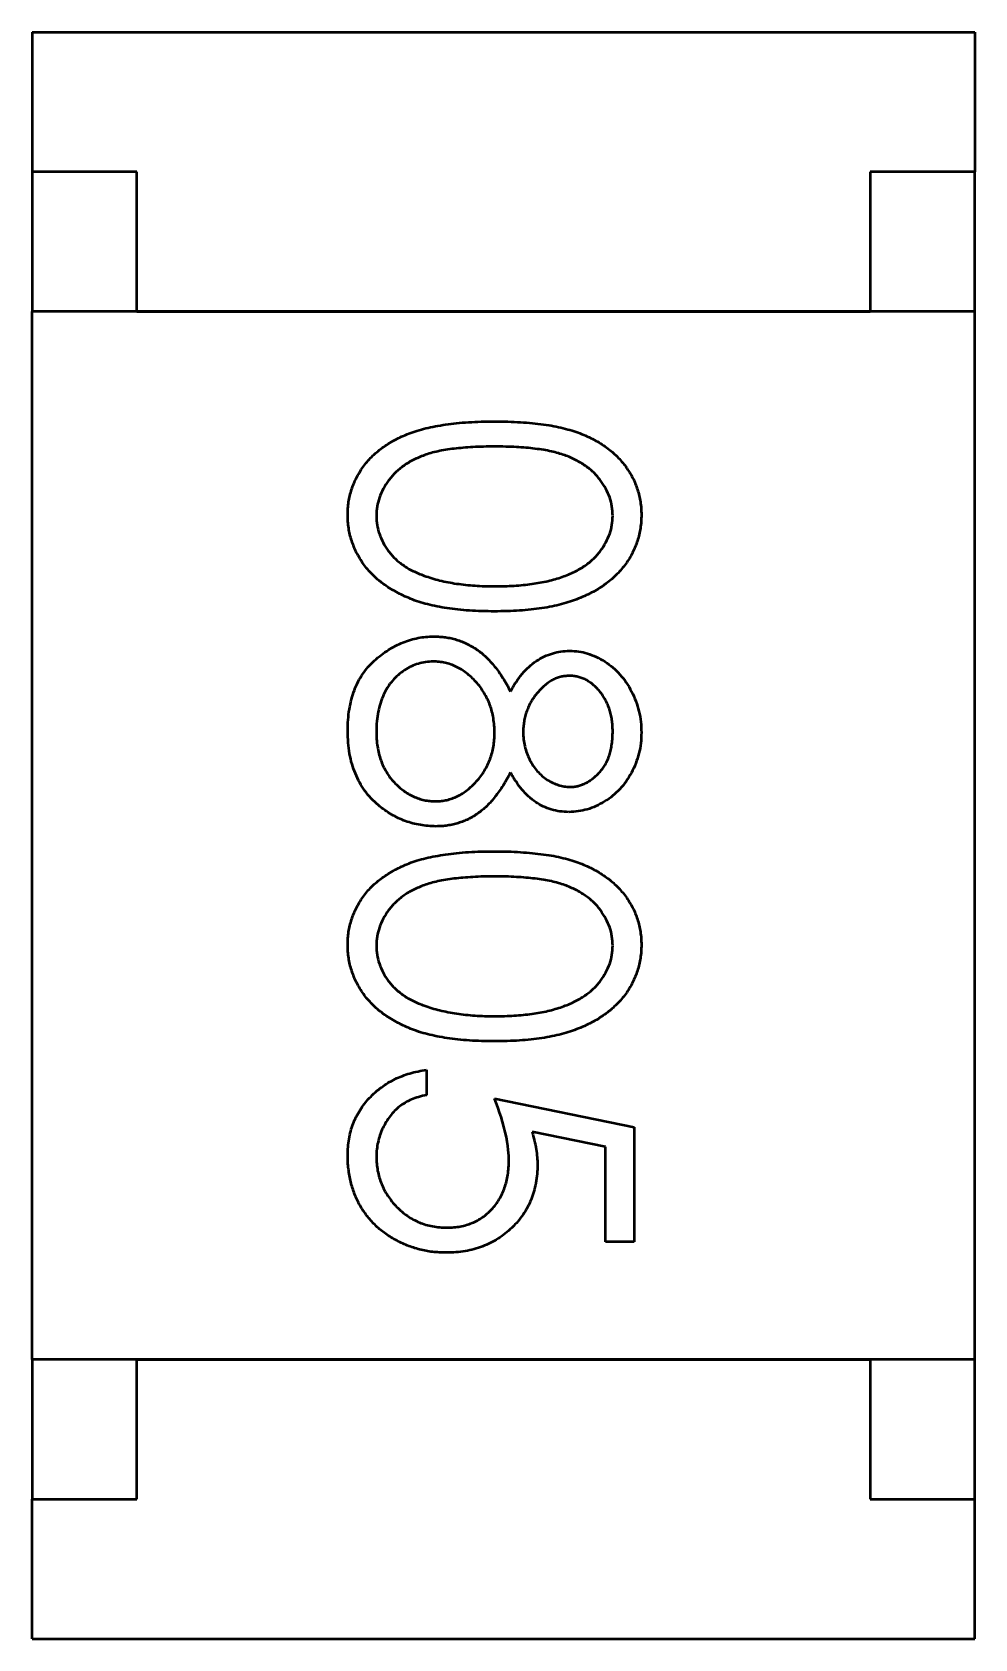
# Model space of a CAD drawing. Header units: millimetres. Extents: x 2803 to 446186229, y 1206 to 1506.
# Drawn here: x 2845.815 to 2847.165, y 1286.895 to 1289.195 of the extents above; entities that cross this region are included whole.
import ezdxf

# ---------------------------------------------------------------- set-up
doc = ezdxf.new("R2010")
doc.units = ezdxf.units.MM
doc.layers.add('Видимый контур (ГОСТ)', color=7, linetype='Continuous', lineweight=50)

msp = doc.modelspace()

# ---------------------------------------------------------------- linework, layer by layer
at = {"layer": 'Видимый контур (ГОСТ)'}
for p, q in [((2845.8149, 1289.1952), (2847.1649, 1289.1952)), ((2845.8149, 1289.1952), (2845.8149, 1288.9952)), ((2847.1649, 1289.1952), (2847.1649, 1288.9952)), ((2845.8149, 1288.9952), (2845.8149, 1288.7952)), ((2845.9649, 1288.9952), (2845.8149, 1288.9952)), ((2845.9649, 1288.7952), (2845.9649, 1288.9952)), ((2847.0149, 1288.9952), (2847.0149, 1288.7952)), ((2847.1649, 1288.9952), (2847.0149, 1288.9952)), ((2847.1649, 1288.7952), (2847.1649, 1288.9952)), ((2847.1649, 1288.7952), (2845.8149, 1288.7952)), ((2845.8149, 1287.2952), (2845.8149, 1288.7952)), ((2845.9649, 1288.7952), (2847.0149, 1288.7952)), ((2847.1649, 1287.2952), (2847.1649, 1288.7952)), ((2846.3797, 1287.7096), (2846.3797, 1287.6737)), ((2846.4771, 1287.6686), (2846.6771, 1287.6275)), ((2846.6361, 1287.5995), (2846.5309, 1287.621)), ((2846.6771, 1287.6275), (2846.6771, 1287.4634)), ((2846.6361, 1287.4634), (2846.6361, 1287.5995)), ((2846.6771, 1287.4634), (2846.6361, 1287.4634)), ((2845.8149, 1287.2952), (2845.8149, 1287.0952)), ((2847.1649, 1287.2952), (2845.8149, 1287.2952)), ((2845.9649, 1287.2952), (2847.0149, 1287.2952)), ((2845.9649, 1287.0952), (2845.9649, 1287.2952)), ((2847.0149, 1287.2952), (2847.0149, 1287.0952)), ((2847.1649, 1287.0952), (2847.1649, 1287.2952)), ((2845.8149, 1287.0952), (2845.9649, 1287.0952)), ((2845.8149, 1286.8952), (2845.8149, 1287.0952)), ((2847.0149, 1287.0952), (2847.1649, 1287.0952)), ((2847.1649, 1286.8952), (2847.1649, 1287.0952)), ((2845.8149, 1286.8952), (2847.1649, 1286.8952))]:
    msp.add_line(p, q, dxfattribs=at)
for points, knots in [([(2846.2668, 1288.5041), (2846.2669, 1288.5072), (2846.267, 1288.5134), (2846.2681, 1288.5227), (2846.2698, 1288.5316), (2846.2723, 1288.5403), (2846.2753, 1288.5489), (2846.2792, 1288.5571), (2846.2837, 1288.5651), (2846.2888, 1288.5729), (2846.2947, 1288.5804), (2846.3012, 1288.5875), (2846.3084, 1288.594), (2846.3164, 1288.6002), (2846.3249, 1288.606), (2846.3341, 1288.6114), (2846.3441, 1288.6163), (2846.3547, 1288.6208), (2846.3663, 1288.6249), (2846.3789, 1288.6284), (2846.3926, 1288.6312), (2846.4074, 1288.6336), (2846.4232, 1288.6355), (2846.4402, 1288.6369), (2846.4582, 1288.6377), (2846.4706, 1288.6378), (2846.4769, 1288.6378)], [0, 0, 0, 0, 0.033787, 0.066622, 0.099285, 0.131361, 0.163585, 0.196104, 0.228902, 0.262158, 0.295991, 0.330218, 0.36506, 0.400951, 0.43762, 0.475708, 0.515381, 0.556414, 0.599765, 0.646424, 0.696431, 0.749782, 0.806573, 0.867436, 0.931887, 1, 1, 1, 1]), ([(2846.4769, 1288.6378), (2846.4834, 1288.6378), (2846.4958, 1288.6377), (2846.514, 1288.6369), (2846.531, 1288.6355), (2846.5469, 1288.6337), (2846.5617, 1288.6314), (2846.5753, 1288.6284), (2846.5878, 1288.625), (2846.5993, 1288.6211), (2846.6099, 1288.6166), (2846.6198, 1288.6118), (2846.6289, 1288.6063), (2846.6375, 1288.6006), (2846.6454, 1288.5944), (2846.6527, 1288.5879), (2846.6592, 1288.5807), (2846.6651, 1288.5733), (2846.6703, 1288.5654), (2846.6749, 1288.5573), (2846.6788, 1288.549), (2846.6818, 1288.5404), (2846.6844, 1288.5316), (2846.6861, 1288.5227), (2846.6872, 1288.5134), (2846.6873, 1288.5072), (2846.6874, 1288.5041)], [0, 0, 0, 0, 0.068595, 0.133246, 0.194313, 0.251279, 0.304513, 0.354235, 0.400481, 0.443411, 0.484015, 0.523252, 0.561042, 0.5979, 0.633518, 0.668314, 0.702496, 0.736685, 0.770293, 0.803437, 0.835913, 0.86846, 0.900847, 0.933467, 0.966258, 1, 1, 1, 1]), ([(2846.4771, 1288.6019), (2846.4718, 1288.6019), (2846.4614, 1288.6019), (2846.4463, 1288.6012), (2846.4323, 1288.6002), (2846.4192, 1288.599), (2846.4072, 1288.5972), (2846.3961, 1288.5952), (2846.3861, 1288.5927), (2846.377, 1288.5898), (2846.3687, 1288.5865), (2846.361, 1288.5829), (2846.3537, 1288.579), (2846.347, 1288.5746), (2846.3409, 1288.5699), (2846.3351, 1288.5648), (2846.33, 1288.5593), (2846.3239, 1288.5517), (2846.3175, 1288.5417), (2846.312, 1288.5291), (2846.3085, 1288.5161), (2846.3081, 1288.5073), (2846.3079, 1288.5029)], [0, 0, 0, 0, 0.072951, 0.141584, 0.205926, 0.265301, 0.320597, 0.371817, 0.41879, 0.461699, 0.502134, 0.540804, 0.578181, 0.614297, 0.649678, 0.684299, 0.718359, 0.752081, 0.817652, 0.879722, 0.939966, 1, 1, 1, 1]), ([(2846.6463, 1288.5029), (2846.6461, 1288.5073), (2846.6456, 1288.5161), (2846.6424, 1288.5292), (2846.6366, 1288.5418), (2846.6304, 1288.5517), (2846.6244, 1288.5594), (2846.6192, 1288.5648), (2846.6135, 1288.5698), (2846.6073, 1288.5744), (2846.6006, 1288.5788), (2846.5934, 1288.5828), (2846.5857, 1288.5864), (2846.5774, 1288.5897), (2846.5683, 1288.5926), (2846.5582, 1288.5951), (2846.5472, 1288.5973), (2846.5351, 1288.5989), (2846.5221, 1288.6003), (2846.508, 1288.6012), (2846.4929, 1288.6019), (2846.4825, 1288.6019), (2846.4771, 1288.6019)], [0, 0, 0, 0, 0.060387, 0.120883, 0.182755, 0.247811, 0.281299, 0.315088, 0.349702, 0.384857, 0.420966, 0.458511, 0.497175, 0.537602, 0.580503, 0.627468, 0.678388, 0.733983, 0.793747, 0.857714, 0.926698, 1, 1, 1, 1]), ([(2846.4769, 1288.366), (2846.4708, 1288.3661), (2846.4589, 1288.3662), (2846.4415, 1288.367), (2846.425, 1288.3685), (2846.4095, 1288.3703), (2846.395, 1288.3729), (2846.3814, 1288.376), (2846.3687, 1288.3795), (2846.357, 1288.3839), (2846.3462, 1288.3886), (2846.3361, 1288.3937), (2846.3265, 1288.3993), (2846.3177, 1288.4053), (2846.3096, 1288.4117), (2846.3022, 1288.4186), (2846.2955, 1288.4259), (2846.2894, 1288.4336), (2846.2842, 1288.4416), (2846.2795, 1288.4499), (2846.2757, 1288.4584), (2846.2724, 1288.4671), (2846.2699, 1288.476), (2846.2682, 1288.4852), (2846.267, 1288.4945), (2846.2669, 1288.5009), (2846.2668, 1288.5041)], [0, 0, 0, 0, 0.065063, 0.126773, 0.185516, 0.240765, 0.29298, 0.34225, 0.388919, 0.432776, 0.474628, 0.514775, 0.553606, 0.591426, 0.628028, 0.663804, 0.698984, 0.733591, 0.767628, 0.801208, 0.834264, 0.866981, 0.89972, 0.932702, 0.966176, 1, 1, 1, 1]), ([(2846.3079, 1288.5029), (2846.3081, 1288.4984), (2846.3084, 1288.4896), (2846.3119, 1288.4767), (2846.3172, 1288.4641), (2846.3235, 1288.4543), (2846.3295, 1288.4468), (2846.3346, 1288.4414), (2846.3403, 1288.4365), (2846.3465, 1288.4318), (2846.3532, 1288.4275), (2846.3605, 1288.4237), (2846.3683, 1288.4201), (2846.3737, 1288.4181), (2846.3765, 1288.417)], [0, 0, 0, 0, 0.112813, 0.225394, 0.339595, 0.459675, 0.521735, 0.583926, 0.648174, 0.713881, 0.781004, 0.851451, 0.924051, 1, 1, 1, 1]), ([(2846.6874, 1288.5041), (2846.6873, 1288.5009), (2846.6872, 1288.4946), (2846.6861, 1288.4852), (2846.6844, 1288.4761), (2846.6819, 1288.4672), (2846.6787, 1288.4585), (2846.6748, 1288.45), (2846.6703, 1288.4418), (2846.665, 1288.4339), (2846.659, 1288.4262), (2846.6523, 1288.4189), (2846.6449, 1288.4121), (2846.6369, 1288.4056), (2846.628, 1288.3997), (2846.6186, 1288.394), (2846.6083, 1288.3889), (2846.5974, 1288.3841), (2846.5856, 1288.3798), (2846.573, 1288.376), (2846.5593, 1288.373), (2846.5447, 1288.3704), (2846.5291, 1288.3684), (2846.5126, 1288.367), (2846.4951, 1288.3662), (2846.4831, 1288.3661), (2846.4769, 1288.366)], [0, 0, 0, 0, 0.033788, 0.067194, 0.099862, 0.132567, 0.165151, 0.197913, 0.231319, 0.265083, 0.299255, 0.334399, 0.369943, 0.406284, 0.444064, 0.482998, 0.523354, 0.565537, 0.609613, 0.656391, 0.705885, 0.758325, 0.813832, 0.872795, 0.934722, 1, 1, 1, 1]), ([(2846.4771, 1288.4019), (2846.4819, 1288.402), (2846.4913, 1288.4021), (2846.5051, 1288.4026), (2846.5182, 1288.4038), (2846.5306, 1288.4051), (2846.5424, 1288.4071), (2846.5535, 1288.4092), (2846.5639, 1288.4121), (2846.5737, 1288.4152), (2846.5828, 1288.4187), (2846.5913, 1288.4226), (2846.5992, 1288.4267), (2846.6064, 1288.4312), (2846.613, 1288.436), (2846.6189, 1288.4413), (2846.6243, 1288.4467), (2846.6304, 1288.4544), (2846.6366, 1288.4644), (2846.6423, 1288.4768), (2846.6456, 1288.4897), (2846.6461, 1288.4985), (2846.6463, 1288.5029)], [0, 0, 0, 0, 0.065681, 0.128486, 0.188175, 0.245106, 0.299448, 0.350823, 0.399942, 0.446672, 0.491255, 0.533376, 0.573853, 0.612526, 0.649597, 0.685532, 0.720106, 0.753838, 0.818925, 0.880493, 0.940311, 1, 1, 1, 1]), ([(2846.3765, 1288.417), (2846.3801, 1288.4158), (2846.3874, 1288.4134), (2846.3986, 1288.4102), (2846.4104, 1288.4077), (2846.4227, 1288.4055), (2846.4355, 1288.404), (2846.4489, 1288.4028), (2846.4628, 1288.402), (2846.4723, 1288.4019), (2846.4771, 1288.4019)], [0, 0, 0, 0, 0.110588, 0.224542, 0.342503, 0.464324, 0.590756, 0.722227, 0.858843, 1, 1, 1, 1]), ([(2846.2668, 1288.1948), (2846.267, 1288.2001), (2846.2672, 1288.2106), (2846.269, 1288.2258), (2846.272, 1288.24), (2846.2762, 1288.2532), (2846.2816, 1288.2654), (2846.2883, 1288.2766), (2846.2961, 1288.2868), (2846.3052, 1288.2958), (2846.3149, 1288.3038), (2846.325, 1288.3109), (2846.3353, 1288.3167), (2846.3458, 1288.3217), (2846.3566, 1288.3255), (2846.3676, 1288.3281), (2846.3789, 1288.3298), (2846.3865, 1288.33), (2846.3903, 1288.3301)], [0, 0, 0, 0, 0.078556, 0.152863, 0.22356, 0.290375, 0.355403, 0.418291, 0.480389, 0.543073, 0.604924, 0.664398, 0.721943, 0.778375, 0.83383, 0.888861, 0.944089, 1, 1, 1, 1]), ([(2846.3903, 1288.3301), (2846.3931, 1288.33), (2846.3987, 1288.3299), (2846.4069, 1288.329), (2846.4148, 1288.3276), (2846.4226, 1288.3256), (2846.4302, 1288.3229), (2846.4375, 1288.3197), (2846.4446, 1288.3159), (2846.4516, 1288.3116), (2846.4583, 1288.3065), (2846.4649, 1288.3008), (2846.4712, 1288.2942), (2846.4773, 1288.287), (2846.4834, 1288.2792), (2846.4891, 1288.2705), (2846.4948, 1288.2612), (2846.4982, 1288.2546), (2846.4999, 1288.2512)], [0, 0, 0, 0, 0.058854, 0.116315, 0.172675, 0.22878, 0.28458, 0.340257, 0.39663, 0.453507, 0.512318, 0.572648, 0.636022, 0.702363, 0.771483, 0.844184, 0.92007, 1, 1, 1, 1]), ([(2846.4999, 1288.2512), (2846.5025, 1288.2558), (2846.5074, 1288.2648), (2846.5164, 1288.2767), (2846.5261, 1288.2869), (2846.5368, 1288.2952), (2846.5481, 1288.3017), (2846.56, 1288.3061), (2846.5722, 1288.3091), (2846.5805, 1288.3094), (2846.5847, 1288.3096)], [0, 0, 0, 0, 0.14586, 0.282426, 0.41085, 0.535029, 0.654701, 0.770133, 0.884556, 1, 1, 1, 1]), ([(2846.5847, 1288.3096), (2846.589, 1288.3094), (2846.5975, 1288.309), (2846.6103, 1288.306), (2846.6228, 1288.301), (2846.6351, 1288.2943), (2846.6466, 1288.2859), (2846.657, 1288.2759), (2846.666, 1288.2644), (2846.6736, 1288.2515), (2846.6798, 1288.2376), (2846.6841, 1288.223), (2846.6869, 1288.2079), (2846.6872, 1288.1976), (2846.6874, 1288.1924)], [0, 0, 0, 0, 0.074058, 0.14887, 0.226668, 0.307735, 0.391157, 0.473929, 0.557928, 0.644989, 0.733364, 0.821092, 0.909287, 1, 1, 1, 1]), ([(2846.3891, 1288.2942), (2846.3855, 1288.294), (2846.3784, 1288.2937), (2846.3679, 1288.2913), (2846.3577, 1288.2874), (2846.3479, 1288.2819), (2846.3388, 1288.2751), (2846.3308, 1288.2667), (2846.3237, 1288.2573), (2846.318, 1288.2466), (2846.3134, 1288.2348), (2846.3103, 1288.2221), (2846.3082, 1288.2085), (2846.308, 1288.1992), (2846.3079, 1288.1944)], [0, 0, 0, 0, 0.074898, 0.148596, 0.224471, 0.302323, 0.381919, 0.461149, 0.542417, 0.626716, 0.714597, 0.804903, 0.900127, 1, 1, 1, 1]), ([(2846.4771, 1288.192), (2846.477, 1288.1956), (2846.4769, 1288.2026), (2846.4755, 1288.2128), (2846.4736, 1288.2226), (2846.4707, 1288.232), (2846.4669, 1288.2409), (2846.4623, 1288.2494), (2846.4569, 1288.2575), (2846.4508, 1288.2649), (2846.4441, 1288.2718), (2846.4371, 1288.2778), (2846.4298, 1288.2828), (2846.4222, 1288.2869), (2846.4144, 1288.2903), (2846.4062, 1288.2925), (2846.3977, 1288.2939), (2846.392, 1288.2941), (2846.3891, 1288.2942)], [0, 0, 0, 0, 0.071269, 0.139812, 0.206497, 0.271535, 0.336082, 0.400528, 0.464984, 0.53005, 0.594423, 0.655583, 0.714849, 0.772115, 0.828999, 0.885122, 0.942079, 1, 1, 1, 1]), ([(2846.5842, 1288.2737), (2846.5821, 1288.2736), (2846.5779, 1288.2735), (2846.5718, 1288.2723), (2846.5658, 1288.2705), (2846.5601, 1288.2677), (2846.5544, 1288.2643), (2846.5489, 1288.2601), (2846.5436, 1288.2551), (2846.5385, 1288.2495), (2846.5337, 1288.2434), (2846.5295, 1288.237), (2846.526, 1288.2302), (2846.5231, 1288.2232), (2846.5209, 1288.216), (2846.5193, 1288.2085), (2846.5183, 1288.2008), (2846.5182, 1288.1956), (2846.5181, 1288.1929)], [0, 0, 0, 0, 0.054564, 0.107826, 0.161924, 0.21751, 0.274498, 0.334815, 0.397555, 0.464755, 0.532901, 0.600097, 0.665354, 0.731084, 0.796883, 0.863292, 0.930831, 1, 1, 1, 1]), ([(2846.6463, 1288.1944), (2846.6463, 1288.1972), (2846.6461, 1288.2027), (2846.6453, 1288.2107), (2846.6439, 1288.2184), (2846.6419, 1288.2257), (2846.6392, 1288.2326), (2846.6361, 1288.2392), (2846.6323, 1288.2454), (2846.628, 1288.2512), (2846.6233, 1288.2564), (2846.6184, 1288.2611), (2846.6133, 1288.2649), (2846.6079, 1288.2682), (2846.6022, 1288.2706), (2846.5964, 1288.2724), (2846.5904, 1288.2736), (2846.5862, 1288.2736), (2846.5842, 1288.2737)], [0, 0, 0, 0, 0.075243, 0.147209, 0.216447, 0.284025, 0.350655, 0.415031, 0.47963, 0.544652, 0.608044, 0.667828, 0.725114, 0.780992, 0.835527, 0.889438, 0.944072, 1, 1, 1, 1]), ([(2846.3108, 1288.0886), (2846.3073, 1288.0918), (2846.3003, 1288.0981), (2846.2913, 1288.1089), (2846.2837, 1288.1208), (2846.2775, 1288.1337), (2846.2727, 1288.1476), (2846.2693, 1288.1624), (2846.2673, 1288.1783), (2846.267, 1288.1892), (2846.2668, 1288.1948)], [0, 0, 0, 0, 0.119283, 0.237093, 0.354796, 0.474576, 0.59746, 0.724926, 0.858883, 1, 1, 1, 1]), ([(2846.3079, 1288.1944), (2846.3079, 1288.1906), (2846.3081, 1288.1833), (2846.3093, 1288.1727), (2846.3113, 1288.1627), (2846.3141, 1288.1532), (2846.3176, 1288.1443), (2846.3221, 1288.1361), (2846.3272, 1288.1283), (2846.3332, 1288.1213), (2846.3397, 1288.115), (2846.3465, 1288.1095), (2846.3535, 1288.1047), (2846.3609, 1288.1009), (2846.3685, 1288.0979), (2846.3764, 1288.0957), (2846.3845, 1288.0944), (2846.3901, 1288.0943), (2846.3929, 1288.0942)], [0, 0, 0, 0, 0.076559, 0.149161, 0.218827, 0.285567, 0.350313, 0.414125, 0.477179, 0.540368, 0.602202, 0.662034, 0.719934, 0.775907, 0.831115, 0.886667, 0.942552, 1, 1, 1, 1]), ([(2846.3929, 1288.0942), (2846.3956, 1288.0943), (2846.401, 1288.0945), (2846.409, 1288.0958), (2846.4167, 1288.0981), (2846.4242, 1288.1012), (2846.4314, 1288.1054), (2846.4384, 1288.1103), (2846.4452, 1288.1162), (2846.4516, 1288.1228), (2846.4575, 1288.1301), (2846.4628, 1288.1379), (2846.4672, 1288.146), (2846.4708, 1288.1545), (2846.4737, 1288.1634), (2846.4756, 1288.1726), (2846.4769, 1288.1822), (2846.477, 1288.1887), (2846.4771, 1288.192)], [0, 0, 0, 0, 0.057339, 0.113063, 0.169181, 0.225775, 0.283826, 0.343454, 0.405907, 0.471392, 0.538003, 0.603064, 0.667602, 0.732225, 0.797005, 0.863048, 0.930357, 1, 1, 1, 1]), ([(2846.5181, 1288.1929), (2846.5182, 1288.1895), (2846.5184, 1288.1828), (2846.5203, 1288.1728), (2846.5232, 1288.1631), (2846.5271, 1288.1538), (2846.5321, 1288.1451), (2846.5381, 1288.1373), (2846.5449, 1288.1306), (2846.5525, 1288.1249), (2846.5605, 1288.1205), (2846.5686, 1288.1171), (2846.5768, 1288.1151), (2846.5822, 1288.1148), (2846.585, 1288.1147)], [0, 0, 0, 0, 0.08969, 0.178494, 0.266838, 0.356558, 0.445334, 0.530806, 0.614076, 0.697707, 0.779142, 0.855354, 0.928557, 1, 1, 1, 1]), ([(2846.6874, 1288.1924), (2846.6872, 1288.1873), (2846.6869, 1288.1772), (2846.6841, 1288.1625), (2846.6796, 1288.1484), (2846.6734, 1288.135), (2846.6659, 1288.1225), (2846.6567, 1288.1114), (2846.6464, 1288.1017), (2846.6348, 1288.0936), (2846.6226, 1288.087), (2846.6099, 1288.0823), (2846.5968, 1288.0794), (2846.588, 1288.079), (2846.5836, 1288.0788)], [0, 0, 0, 0, 0.08941, 0.176306, 0.262626, 0.349446, 0.435498, 0.518928, 0.601355, 0.684256, 0.765807, 0.844877, 0.92228, 1, 1, 1, 1]), ([(2846.585, 1288.1147), (2846.5869, 1288.1148), (2846.5906, 1288.1149), (2846.5962, 1288.1159), (2846.6016, 1288.1175), (2846.607, 1288.1198), (2846.6122, 1288.1227), (2846.6173, 1288.1262), (2846.6223, 1288.1304), (2846.6271, 1288.1351), (2846.6316, 1288.1405), (2846.6356, 1288.1465), (2846.639, 1288.153), (2846.6417, 1288.1602), (2846.6437, 1288.168), (2846.6453, 1288.1762), (2846.6461, 1288.1851), (2846.6463, 1288.1912), (2846.6463, 1288.1944)], [0, 0, 0, 0, 0.050902, 0.101034, 0.151084, 0.203062, 0.256248, 0.310847, 0.368769, 0.430015, 0.49252, 0.556049, 0.621996, 0.690192, 0.761385, 0.836356, 0.915487, 1, 1, 1, 1]), ([(2846.4999, 1288.1356), (2846.4982, 1288.1324), (2846.4949, 1288.126), (2846.4895, 1288.1169), (2846.4839, 1288.1086), (2846.4782, 1288.1008), (2846.4723, 1288.0937), (2846.4661, 1288.0874), (2846.4598, 1288.0817), (2846.4533, 1288.0768), (2846.4466, 1288.0724), (2846.4397, 1288.0686), (2846.4326, 1288.0654), (2846.4252, 1288.0629), (2846.4177, 1288.0608), (2846.4098, 1288.0593), (2846.4018, 1288.0585), (2846.3964, 1288.0584), (2846.3936, 1288.0583)], [0, 0, 0, 0, 0.079525, 0.1551, 0.22722, 0.295911, 0.362056, 0.42552, 0.485813, 0.544495, 0.60146, 0.657841, 0.713974, 0.769468, 0.82613, 0.882885, 0.940701, 1, 1, 1, 1]), ([(2846.5836, 1288.0788), (2846.5793, 1288.079), (2846.5707, 1288.0793), (2846.5583, 1288.082), (2846.5467, 1288.0866), (2846.5357, 1288.0928), (2846.5256, 1288.1009), (2846.5162, 1288.1108), (2846.5074, 1288.1224), (2846.5025, 1288.1311), (2846.4999, 1288.1356)], [0, 0, 0, 0, 0.121904, 0.239413, 0.35541, 0.472091, 0.592859, 0.718703, 0.854892, 1, 1, 1, 1]), ([(2846.3936, 1288.0583), (2846.3898, 1288.0584), (2846.3821, 1288.0586), (2846.3709, 1288.0601), (2846.36, 1288.0624), (2846.3494, 1288.0657), (2846.3391, 1288.07), (2846.3293, 1288.0753), (2846.3197, 1288.0813), (2846.3138, 1288.0862), (2846.3108, 1288.0886)], [0, 0, 0, 0, 0.128158, 0.253673, 0.377325, 0.499385, 0.622918, 0.745839, 0.871395, 1, 1, 1, 1]), ([(2846.2668, 1287.8887), (2846.2669, 1287.8918), (2846.267, 1287.8981), (2846.2681, 1287.9073), (2846.2698, 1287.9162), (2846.2723, 1287.9249), (2846.2753, 1287.9335), (2846.2792, 1287.9417), (2846.2837, 1287.9497), (2846.2888, 1287.9576), (2846.2947, 1287.965), (2846.3012, 1287.9721), (2846.3084, 1287.9787), (2846.3164, 1287.9848), (2846.3249, 1287.9906), (2846.3341, 1287.996), (2846.3441, 1288.0009), (2846.3547, 1288.0055), (2846.3663, 1288.0095), (2846.3789, 1288.013), (2846.3926, 1288.0158), (2846.4074, 1288.0182), (2846.4232, 1288.0202), (2846.4402, 1288.0215), (2846.4582, 1288.0223), (2846.4706, 1288.0224), (2846.4769, 1288.0224)], [0, 0, 0, 0, 0.033787, 0.066622, 0.099285, 0.131361, 0.163585, 0.196104, 0.228902, 0.262158, 0.295991, 0.330218, 0.36506, 0.400951, 0.43762, 0.475708, 0.515381, 0.556414, 0.599765, 0.646424, 0.696431, 0.749782, 0.806573, 0.867436, 0.931887, 1, 1, 1, 1]), ([(2846.4769, 1288.0224), (2846.4834, 1288.0224), (2846.4958, 1288.0223), (2846.514, 1288.0215), (2846.531, 1288.0201), (2846.5469, 1288.0183), (2846.5617, 1288.0161), (2846.5753, 1288.0131), (2846.5878, 1288.0097), (2846.5993, 1288.0057), (2846.6099, 1288.0012), (2846.6198, 1287.9964), (2846.6289, 1287.991), (2846.6375, 1287.9853), (2846.6454, 1287.979), (2846.6527, 1287.9725), (2846.6592, 1287.9653), (2846.6651, 1287.9579), (2846.6703, 1287.95), (2846.6749, 1287.9419), (2846.6788, 1287.9336), (2846.6818, 1287.925), (2846.6844, 1287.9163), (2846.6861, 1287.9073), (2846.6872, 1287.8981), (2846.6873, 1287.8918), (2846.6874, 1287.8887)], [0, 0, 0, 0, 0.068595, 0.133246, 0.194313, 0.251279, 0.304513, 0.354235, 0.400481, 0.443411, 0.484015, 0.523252, 0.561042, 0.5979, 0.633518, 0.668314, 0.702496, 0.736685, 0.770293, 0.803437, 0.835913, 0.86846, 0.900847, 0.933467, 0.966258, 1, 1, 1, 1]), ([(2846.4771, 1287.9865), (2846.4718, 1287.9865), (2846.4614, 1287.9865), (2846.4463, 1287.9858), (2846.4323, 1287.9848), (2846.4192, 1287.9836), (2846.4072, 1287.9818), (2846.3961, 1287.9798), (2846.3861, 1287.9773), (2846.377, 1287.9744), (2846.3687, 1287.9711), (2846.361, 1287.9675), (2846.3537, 1287.9636), (2846.347, 1287.9592), (2846.3409, 1287.9545), (2846.3351, 1287.9495), (2846.33, 1287.944), (2846.3239, 1287.9364), (2846.3175, 1287.9263), (2846.312, 1287.9137), (2846.3085, 1287.9007), (2846.3081, 1287.8919), (2846.3079, 1287.8875)], [0, 0, 0, 0, 0.072951, 0.141584, 0.205926, 0.265301, 0.320597, 0.371817, 0.41879, 0.461699, 0.502134, 0.540804, 0.578181, 0.614297, 0.649678, 0.684299, 0.718359, 0.752081, 0.817652, 0.879722, 0.939966, 1, 1, 1, 1]), ([(2846.6463, 1287.8875), (2846.6461, 1287.8919), (2846.6456, 1287.9008), (2846.6424, 1287.9138), (2846.6366, 1287.9264), (2846.6304, 1287.9363), (2846.6244, 1287.944), (2846.6192, 1287.9494), (2846.6135, 1287.9544), (2846.6073, 1287.9591), (2846.6006, 1287.9634), (2846.5934, 1287.9674), (2846.5857, 1287.971), (2846.5774, 1287.9743), (2846.5683, 1287.9773), (2846.5582, 1287.9797), (2846.5472, 1287.9819), (2846.5351, 1287.9835), (2846.5221, 1287.9849), (2846.508, 1287.9858), (2846.4929, 1287.9865), (2846.4825, 1287.9865), (2846.4771, 1287.9865)], [0, 0, 0, 0, 0.060387, 0.120883, 0.182755, 0.247811, 0.281299, 0.315088, 0.349702, 0.384857, 0.420966, 0.458511, 0.497175, 0.537602, 0.580503, 0.627468, 0.678388, 0.733983, 0.793747, 0.857714, 0.926698, 1, 1, 1, 1]), ([(2846.4769, 1287.7506), (2846.4708, 1287.7507), (2846.4589, 1287.7508), (2846.4415, 1287.7516), (2846.425, 1287.7531), (2846.4095, 1287.7549), (2846.395, 1287.7575), (2846.3814, 1287.7606), (2846.3687, 1287.7641), (2846.357, 1287.7685), (2846.3462, 1287.7732), (2846.3361, 1287.7784), (2846.3265, 1287.7839), (2846.3177, 1287.7899), (2846.3096, 1287.7963), (2846.3022, 1287.8032), (2846.2955, 1287.8105), (2846.2894, 1287.8182), (2846.2842, 1287.8263), (2846.2795, 1287.8345), (2846.2757, 1287.843), (2846.2724, 1287.8517), (2846.2699, 1287.8606), (2846.2682, 1287.8698), (2846.267, 1287.8792), (2846.2669, 1287.8855), (2846.2668, 1287.8887)], [0, 0, 0, 0, 0.065063, 0.126773, 0.185516, 0.240765, 0.29298, 0.34225, 0.388919, 0.432776, 0.474628, 0.514775, 0.553606, 0.591426, 0.628028, 0.663804, 0.698984, 0.733591, 0.767628, 0.801208, 0.834264, 0.866981, 0.89972, 0.932702, 0.966176, 1, 1, 1, 1]), ([(2846.3079, 1287.8875), (2846.3081, 1287.883), (2846.3084, 1287.8742), (2846.3119, 1287.8613), (2846.3172, 1287.8487), (2846.3235, 1287.8389), (2846.3295, 1287.8314), (2846.3346, 1287.826), (2846.3403, 1287.8211), (2846.3465, 1287.8164), (2846.3532, 1287.8122), (2846.3605, 1287.8083), (2846.3683, 1287.8047), (2846.3737, 1287.8027), (2846.3765, 1287.8017)], [0, 0, 0, 0, 0.112813, 0.225394, 0.339595, 0.459675, 0.521735, 0.583926, 0.648174, 0.713881, 0.781004, 0.851451, 0.924051, 1, 1, 1, 1]), ([(2846.6874, 1287.8887), (2846.6873, 1287.8855), (2846.6872, 1287.8792), (2846.6861, 1287.8698), (2846.6844, 1287.8607), (2846.6819, 1287.8518), (2846.6787, 1287.8431), (2846.6748, 1287.8346), (2846.6703, 1287.8264), (2846.665, 1287.8185), (2846.659, 1287.8108), (2846.6523, 1287.8035), (2846.6449, 1287.7967), (2846.6369, 1287.7902), (2846.628, 1287.7843), (2846.6186, 1287.7786), (2846.6083, 1287.7736), (2846.5974, 1287.7687), (2846.5856, 1287.7645), (2846.573, 1287.7607), (2846.5593, 1287.7576), (2846.5447, 1287.755), (2846.5291, 1287.753), (2846.5126, 1287.7516), (2846.4951, 1287.7508), (2846.4831, 1287.7507), (2846.4769, 1287.7506)], [0, 0, 0, 0, 0.033788, 0.067194, 0.099862, 0.132567, 0.165151, 0.197913, 0.231319, 0.265083, 0.299255, 0.334399, 0.369943, 0.406284, 0.444064, 0.482998, 0.523354, 0.565537, 0.609613, 0.656391, 0.705885, 0.758325, 0.813832, 0.872795, 0.934722, 1, 1, 1, 1]), ([(2846.4771, 1287.7865), (2846.4819, 1287.7866), (2846.4913, 1287.7867), (2846.5051, 1287.7872), (2846.5182, 1287.7884), (2846.5306, 1287.7897), (2846.5424, 1287.7917), (2846.5535, 1287.7939), (2846.5639, 1287.7967), (2846.5737, 1287.7998), (2846.5828, 1287.8033), (2846.5913, 1287.8072), (2846.5992, 1287.8114), (2846.6064, 1287.8159), (2846.613, 1287.8207), (2846.6189, 1287.8259), (2846.6243, 1287.8313), (2846.6304, 1287.839), (2846.6366, 1287.849), (2846.6423, 1287.8614), (2846.6456, 1287.8744), (2846.6461, 1287.8831), (2846.6463, 1287.8875)], [0, 0, 0, 0, 0.065681, 0.128486, 0.188175, 0.245106, 0.299448, 0.350823, 0.399942, 0.446672, 0.491255, 0.533376, 0.573853, 0.612526, 0.649597, 0.685532, 0.720106, 0.753838, 0.818925, 0.880493, 0.940311, 1, 1, 1, 1]), ([(2846.3765, 1287.8017), (2846.3801, 1287.8005), (2846.3874, 1287.798), (2846.3986, 1287.7948), (2846.4104, 1287.7924), (2846.4227, 1287.7901), (2846.4355, 1287.7886), (2846.4489, 1287.7874), (2846.4628, 1287.7866), (2846.4723, 1287.7866), (2846.4771, 1287.7865)], [0, 0, 0, 0, 0.110588, 0.224542, 0.342503, 0.464324, 0.590756, 0.722227, 0.858843, 1, 1, 1, 1]), ([(2846.2668, 1287.5876), (2846.2669, 1287.5915), (2846.2671, 1287.5994), (2846.2687, 1287.6109), (2846.271, 1287.6219), (2846.2745, 1287.6325), (2846.2789, 1287.6426), (2846.2845, 1287.6521), (2846.2907, 1287.6613), (2846.2982, 1287.6698), (2846.3063, 1287.6777), (2846.3151, 1287.6848), (2846.3244, 1287.6911), (2846.3343, 1287.6965), (2846.3448, 1287.7011), (2846.3559, 1287.7048), (2846.3676, 1287.7077), (2846.3756, 1287.709), (2846.3797, 1287.7096)], [0, 0, 0, 0, 0.065421, 0.128708, 0.190236, 0.250724, 0.310637, 0.370766, 0.431615, 0.493523, 0.555883, 0.617342, 0.678668, 0.740711, 0.802985, 0.866803, 0.932347, 1, 1, 1, 1]), ([(2846.3797, 1287.6737), (2846.3758, 1287.6728), (2846.3685, 1287.6711), (2846.3582, 1287.6674), (2846.349, 1287.6628), (2846.3409, 1287.6574), (2846.3337, 1287.6509), (2846.3274, 1287.6436), (2846.3216, 1287.6353), (2846.3169, 1287.6261), (2846.3128, 1287.6164), (2846.3101, 1287.6063), (2846.3082, 1287.596), (2846.308, 1287.589), (2846.3079, 1287.5855)], [0, 0, 0, 0, 0.094687, 0.181994, 0.264377, 0.34218, 0.418618, 0.496509, 0.577369, 0.661511, 0.746733, 0.831258, 0.915206, 1, 1, 1, 1]), ([(2846.4976, 1287.5804), (2846.4975, 1287.587), (2846.4972, 1287.6005), (2846.4878, 1287.6407), (2846.4805, 1287.6596), (2846.4771, 1287.6686)], [0, 0, 0, 0, 0.001976248, 0.001976248, 0.003940074, 0.003940074, 0.003940074, 0.003940074]), ([(2846.5309, 1287.621), (2846.532, 1287.6168), (2846.5343, 1287.6086), (2846.5368, 1287.5965), (2846.5383, 1287.585), (2846.5385, 1287.5775), (2846.5386, 1287.5739)], [0, 0, 0, 0, 0.275068, 0.532901, 0.773973, 1, 1, 1, 1]), ([(2846.4078, 1287.4481), (2846.4045, 1287.4481), (2846.3981, 1287.4483), (2846.3884, 1287.449), (2846.379, 1287.4505), (2846.3698, 1287.4525), (2846.3608, 1287.4551), (2846.352, 1287.4582), (2846.3435, 1287.462), (2846.3351, 1287.4662), (2846.3271, 1287.4709), (2846.3196, 1287.4762), (2846.3125, 1287.4817), (2846.3059, 1287.4876), (2846.2998, 1287.4941), (2846.2942, 1287.5009), (2846.289, 1287.508), (2846.2844, 1287.5157), (2846.2802, 1287.5236), (2846.2767, 1287.5319), (2846.2736, 1287.5404), (2846.2711, 1287.5492), (2846.2692, 1287.5584), (2846.2679, 1287.5678), (2846.2669, 1287.5776), (2846.2669, 1287.5842), (2846.2668, 1287.5876)], [0, 0, 0, 0, 0.044014, 0.087434, 0.130118, 0.172554, 0.214555, 0.256298, 0.298438, 0.340849, 0.382715, 0.423924, 0.464246, 0.504074, 0.543862, 0.583567, 0.623094, 0.663229, 0.703551, 0.743938, 0.784541, 0.82575, 0.867757, 0.910745, 0.954914, 1, 1, 1, 1]), ([(2846.3079, 1287.5855), (2846.308, 1287.582), (2846.3081, 1287.5753), (2846.3096, 1287.5654), (2846.3118, 1287.5558), (2846.315, 1287.5467), (2846.319, 1287.5378), (2846.3241, 1287.5294), (2846.33, 1287.5213), (2846.3367, 1287.5137), (2846.3442, 1287.5068), (2846.3521, 1287.5006), (2846.3606, 1287.4955), (2846.3694, 1287.4912), (2846.3788, 1287.4879), (2846.3885, 1287.4856), (2846.3988, 1287.4842), (2846.4058, 1287.484), (2846.4093, 1287.4839)], [0, 0, 0, 0, 0.064207, 0.126425, 0.18768, 0.248216, 0.308305, 0.369661, 0.431699, 0.495947, 0.559758, 0.622295, 0.683911, 0.745092, 0.80674, 0.869087, 0.93329, 1, 1, 1, 1]), ([(2846.5386, 1287.5739), (2846.5385, 1287.5695), (2846.5384, 1287.5607), (2846.5365, 1287.5478), (2846.5337, 1287.5356), (2846.5296, 1287.5239), (2846.5245, 1287.5128), (2846.5181, 1287.5025), (2846.5106, 1287.4926), (2846.502, 1287.4835), (2846.4925, 1287.4752), (2846.4823, 1287.4679), (2846.4715, 1287.4617), (2846.46, 1287.4567), (2846.4479, 1287.4528), (2846.4351, 1287.4501), (2846.4216, 1287.4483), (2846.4125, 1287.4482), (2846.4078, 1287.4481)], [0, 0, 0, 0, 0.065808, 0.129394, 0.190894, 0.251281, 0.310815, 0.370371, 0.430768, 0.492881, 0.555104, 0.616067, 0.677256, 0.73826, 0.800762, 0.864778, 0.931045, 1, 1, 1, 1]), ([(2846.4093, 1287.4839), (2846.4125, 1287.484), (2846.4188, 1287.4842), (2846.428, 1287.4854), (2846.4367, 1287.4875), (2846.4449, 1287.4904), (2846.4527, 1287.4941), (2846.4601, 1287.4986), (2846.4669, 1287.504), (2846.4732, 1287.5102), (2846.479, 1287.5169), (2846.484, 1287.5244), (2846.4881, 1287.5324), (2846.4917, 1287.5409), (2846.4943, 1287.5501), (2846.4963, 1287.5597), (2846.4974, 1287.5699), (2846.4975, 1287.5768), (2846.4976, 1287.5804)], [0, 0, 0, 0, 0.065351, 0.127916, 0.18836, 0.247216, 0.30563, 0.36377, 0.422661, 0.482687, 0.5433, 0.604118, 0.664965, 0.727413, 0.791468, 0.858055, 0.927037, 1, 1, 1, 1])]:
    msp.add_open_spline(points, degree=3, knots=knots, dxfattribs=at)

doc.saveas('drawing.dxf')
